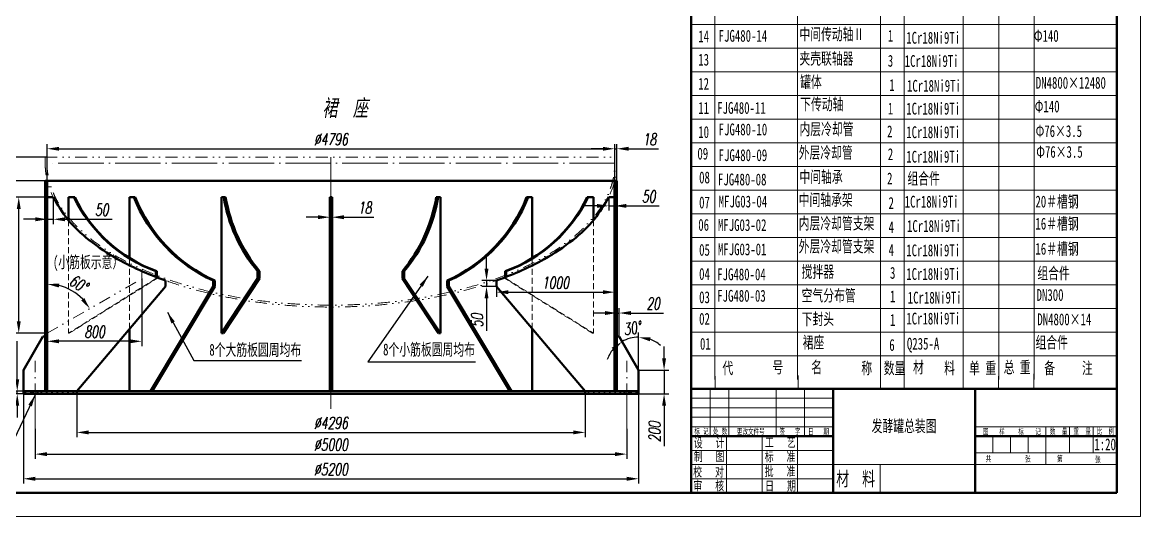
# Model space of a CAD drawing. Header units: millimetres. Extents: x 0 to 16820, y 0 to 23780.
# Drawn here: x 7367 to 16820, y 0 to 4178 of the extents above; entities that cross this region are included whole.
import ezdxf

# ---------------------------------------------------------------- set-up
doc = ezdxf.new("R2010")
doc.units = ezdxf.units.MM
doc.header["$LTSCALE"] = 4
for name, pattern in [('ACAD_ISO04W100', [30, 24, -3, 0, -3]), ('DIVIDE2', [15.875, 6.35, -3.175, 0, -3.175, 0, -3.175]), ('HIDDEN2', [4.7625, 3.175, -1.5875])]:
    doc.linetypes.add(name, pattern=pattern)
for name, color, linetype, lineweight in [('双点划线', 6, 'DIVIDE2', 15), ('尺寸线', 2, 'Continuous', 15), ('点划线', 1, 'ACAD_ISO04W100', 15), ('粗实线', 3, 'Continuous', 50), ('细实线', 5, 'Continuous', 15), ('虚线2', 8, 'HIDDEN2', 20)]:
    doc.layers.add(name, color=color, linetype=linetype, lineweight=lineweight)
doc.styles.add('DIM', font='italic.shx', dxfattribs={"width": 0.67})
doc.styles.add('汉字', font='SIMFANG.TTF', dxfattribs={"width": 0.67, "height": 100})
doc.dimstyles.new('机械', dxfattribs={"dimscale": 20, "dimtxt": 5, "dimasz": 5, "dimexe": 2, "dimexo": 0, "dimgap": 1.5, "dimtad": 1, "dimdec": 1, "dimdsep": 46, "dimtxsty": 'DIM', "dimcen": 2.5, "dimadec": 0, "dimazin": 0, "dimtfac": 1, "dimtdec": 1, "dimtmove": 0, "dimatfit": 3, "dimfxl": 0, "dimarcsym": 0})
pattern_1 = [(135, (1450.775, 4612.598), (-22.45064, -22.45064), [])]
pattern_2 = [(45, (1450.775, 4612.598), (-22.45064, 22.45064), [])]

# ---------------------------------------------------------------- blocks, each defined once
blk = doc.blocks.new('*D74')
at = {"layer": 'Defpoints', "color": 0, "ltscale": 4}
for p in [(9967.1, 2700.2), (9985.1, 2700.2), (9985.1, 2530.7)]:
    blk.add_point(p, dxfattribs=at)
at = {"layer": '尺寸线', "color": 0, "lineweight": -2, "ltscale": 4}
for p, q in [((9967.1, 2700.2), (9967.1, 2490.7)), ((9985.1, 2700.2), (9985.1, 2490.7)), ((9867.1, 2530.7), (9767.1, 2530.7)), ((9967.1, 2530.7), (9985.1, 2530.7)), ((10085.1, 2530.7), (10337.6, 2530.7))]:
    blk.add_line(p, q, dxfattribs=at)
at = {"layer": '尺寸线', "color": 0, "ltscale": 4}
for points in [[(9867.1, 2547.4), (9867.1, 2514.1), (9967.1, 2530.7)], [(10085.1, 2547.4), (10085.1, 2514.1), (9985.1, 2530.7)]]:
    blk.add_solid(points, dxfattribs=at)
at = {"layer": '尺寸线', "color": 0, "ltscale": 4, "insert": (10261.3, 2610.7), "char_height": 100, "attachment_point": 5, "style": 'DIM'}
blk.add_mtext('18', dxfattribs=at)
blk = doc.blocks.new('*D73')
at = {"layer": 'Defpoints', "color": 0, "ltscale": 4}
for p in [(7376.1, 1037.5), (12576.1, 1037.5), (12576.1, 319.9)]:
    blk.add_point(p, dxfattribs=at)
at = {"layer": '尺寸线', "color": 0, "lineweight": -2, "ltscale": 4}
for p, q in [((7376.1, 1037.5), (7376.1, 279.9)), ((12576.1, 1037.5), (12576.1, 279.9)), ((7476.1, 319.9), (12476.1, 319.9))]:
    blk.add_line(p, q, dxfattribs=at)
at = {"layer": '尺寸线', "color": 0, "ltscale": 4}
for points in [[(7476.1, 336.6), (7476.1, 303.2), (7376.1, 319.9)], [(12476.1, 336.6), (12476.1, 303.2), (12576.1, 319.9)]]:
    blk.add_solid(points, dxfattribs=at)
at = {"layer": '尺寸线', "color": 0, "ltscale": 4, "insert": (9976.1, 399.9), "char_height": 100, "attachment_point": 5, "style": 'DIM'}
blk.add_mtext('%%c5200', dxfattribs=at)
blk = doc.blocks.new('*D72')
at = {"layer": 'Defpoints', "color": 0, "ltscale": 4}
for p in [(7476.1, 741.3), (12476.1, 741.3), (12476.1, 528.3)]:
    blk.add_point(p, dxfattribs=at)
at = {"layer": '尺寸线', "color": 0, "lineweight": -2, "ltscale": 4}
for p, q in [((7476.1, 741.3), (7476.1, 488.3)), ((12476.1, 741.3), (12476.1, 488.3)), ((7576.1, 528.3), (12376.1, 528.3))]:
    blk.add_line(p, q, dxfattribs=at)
at = {"layer": '尺寸线', "color": 0, "ltscale": 4}
for points in [[(7576.1, 544.9), (7576.1, 511.6), (7476.1, 528.3)], [(12376.1, 544.9), (12376.1, 511.6), (12476.1, 528.3)]]:
    blk.add_solid(points, dxfattribs=at)
at = {"layer": '尺寸线', "color": 0, "ltscale": 4, "insert": (9976.1, 608.3), "char_height": 100, "attachment_point": 5, "style": 'DIM'}
blk.add_mtext('%%c5000', dxfattribs=at)
blk = doc.blocks.new('*D71')
at = {"layer": 'Defpoints', "color": 0, "ltscale": 4}
for p in [(7828.1, 1037.5), (12124.1, 1037.5), (12124.1, 711.9)]:
    blk.add_point(p, dxfattribs=at)
at = {"layer": '尺寸线', "color": 0, "lineweight": -2, "ltscale": 4}
for p, q in [((7828.1, 1037.5), (7828.1, 671.9)), ((12124.1, 1037.5), (12124.1, 671.9)), ((7928.1, 711.9), (12024.1, 711.9))]:
    blk.add_line(p, q, dxfattribs=at)
at = {"layer": '尺寸线', "color": 0, "ltscale": 4}
for points in [[(7928.1, 728.6), (7928.1, 695.3), (7828.1, 711.9)], [(12024.1, 728.6), (12024.1, 695.3), (12124.1, 711.9)]]:
    blk.add_solid(points, dxfattribs=at)
at = {"layer": '尺寸线', "color": 0, "ltscale": 4, "insert": (9976.1, 791.9), "char_height": 100, "attachment_point": 5, "style": 'DIM'}
blk.add_mtext('%%c4296', dxfattribs=at)
blk = doc.blocks.new('*D70')
at = {"layer": 'Defpoints', "color": 0, "ltscale": 4}
for p in [(7578.1, 2700.2), (7628.1, 2700.2), (7578.1, 2513.2)]:
    blk.add_point(p, dxfattribs=at)
at = {"layer": '尺寸线', "color": 0, "lineweight": -2, "ltscale": 4}
for p, q in [((7578.1, 2700.2), (7578.1, 2473.2)), ((7628.1, 2700.2), (7628.1, 2473.2)), ((7478.1, 2513.2), (7378.1, 2513.2)), ((7578.1, 2513.2), (7628.1, 2513.2)), ((7728.1, 2513.2), (8126.3, 2513.2))]:
    blk.add_line(p, q, dxfattribs=at)
at = {"layer": '尺寸线', "color": 0, "ltscale": 4}
for points in [[(7478.1, 2529.8), (7478.1, 2496.5), (7578.1, 2513.2)], [(7728.1, 2529.8), (7728.1, 2496.5), (7628.1, 2513.2)]]:
    blk.add_solid(points, dxfattribs=at)
at = {"layer": '尺寸线', "color": 0, "ltscale": 4, "insert": (8038.9, 2593.2), "char_height": 100, "attachment_point": 5, "style": 'DIM'}
blk.add_mtext('50', dxfattribs=at)
blk = doc.blocks.new('*D69')
at = {"layer": 'Defpoints', "color": 0, "ltscale": 4}
for p in [(7578.1, 2012.1), (8378.1, 2012.1), (7578.1, 1481.8)]:
    blk.add_point(p, dxfattribs=at)
at = {"layer": '尺寸线', "color": 0, "lineweight": -2, "ltscale": 4}
for p, q in [((7578.1, 2012.1), (7578.1, 1441.8)), ((8378.1, 2012.1), (8378.1, 1441.8)), ((8278.1, 1481.8), (7678.1, 1481.8))]:
    blk.add_line(p, q, dxfattribs=at)
at = {"layer": '尺寸线', "color": 0, "ltscale": 4}
for points in [[(7678.1, 1498.5), (7678.1, 1465.1), (7578.1, 1481.8)], [(8278.1, 1498.5), (8278.1, 1465.1), (8378.1, 1481.8)]]:
    blk.add_solid(points, dxfattribs=at)
at = {"layer": '尺寸线', "color": 0, "ltscale": 4, "insert": (7978.1, 1561.8), "char_height": 100, "attachment_point": 5, "style": 'DIM'}
blk.add_mtext('800', dxfattribs=at)
blk = doc.blocks.new('*D68')
at = {"layer": 'Defpoints', "color": 0, "ltscale": 4}
for p in [(7578.1, 2838.9), (8378.1, 2012.1), (7720.1, 1940.4), (7578.1, 1550.2), (7578.1, 1061.5)]:
    blk.add_point(p, dxfattribs=at)
at = {"layer": '尺寸线', "color": 0, "lineweight": -2, "ltscale": 4}
blk.add_arc((7578.1, 1550.2), 415.2, 43.83294, 76.16711, dxfattribs=at)
at = {"layer": '尺寸线', "color": 0, "ltscale": 4}
for points in [[(7675.3, 1936.9), (7679.4, 1969.9), (7578.1, 1965.4)], [(7890.9, 1847.8), (7864.3, 1827.8), (7937.7, 1757.8)]]:
    blk.add_solid(points, dxfattribs=at)
at = {"layer": '尺寸线', "color": 0, "ltscale": 4, "insert": (7842.7, 1968.8), "char_height": 100, "attachment_point": 5, "rotation": 327.70239, "style": 'DIM'}
blk.add_mtext('60°', dxfattribs=at)
blk = doc.blocks.new('*D67')
at = {"layer": 'Defpoints', "color": 0, "ltscale": 4}
for p in [(11374.1, 1995.1), (11291, 1945.1), (11374.1, 1945.1)]:
    blk.add_point(p, dxfattribs=at)
at = {"layer": '尺寸线', "color": 0, "lineweight": -2, "ltscale": 4}
for p, q in [((11291, 2095.1), (11291, 2195.1)), ((11374.1, 1995.1), (11251, 1995.1)), ((11291, 1995.1), (11291, 1945.1)), ((11374.1, 1945.1), (11251, 1945.1)), ((11291, 1845.1), (11291, 1570.3))]:
    blk.add_line(p, q, dxfattribs=at)
at = {"layer": '尺寸线', "color": 0, "ltscale": 4}
for points in [[(11274.4, 2095.1), (11307.7, 2095.1), (11291, 1995.1)], [(11274.4, 1845.1), (11307.7, 1845.1), (11291, 1945.1)]]:
    blk.add_solid(points, dxfattribs=at)
at = {"layer": '尺寸线', "color": 0, "ltscale": 4, "insert": (11211, 1657.7), "char_height": 100, "attachment_point": 5, "rotation": 90, "style": 'DIM'}
blk.add_mtext('50', dxfattribs=at)
blk = doc.blocks.new('*D66')
at = {"layer": 'Defpoints', "color": 0, "ltscale": 4}
for p in [(11374.1, 1945.1), (12374.1, 1950.2), (12374.1, 1897)]:
    blk.add_point(p, dxfattribs=at)
at = {"layer": '尺寸线', "color": 0, "lineweight": -2, "ltscale": 4}
for p, q in [((11374.1, 1945.1), (11374.1, 1857)), ((11474.1, 1897), (12274.1, 1897)), ((12374.1, 1950.2), (12374.1, 1857))]:
    blk.add_line(p, q, dxfattribs=at)
at = {"layer": '尺寸线', "color": 0, "ltscale": 4}
for points in [[(11474.1, 1913.6), (11474.1, 1880.3), (11374.1, 1897)], [(12274.1, 1913.6), (12274.1, 1880.3), (12374.1, 1897)]]:
    blk.add_solid(points, dxfattribs=at)
at = {"layer": '尺寸线', "color": 0, "ltscale": 4, "insert": (11874.1, 1977), "char_height": 100, "attachment_point": 5, "style": 'DIM'}
blk.add_mtext('1000', dxfattribs=at)
blk = doc.blocks.new('*D65')
at = {"layer": 'Defpoints', "color": 0, "ltscale": 4}
for p in [(12324.1, 2700.2), (12374.1, 2700.2), (12374.1, 2626.4)]:
    blk.add_point(p, dxfattribs=at)
at = {"layer": '尺寸线', "color": 0, "lineweight": -2, "ltscale": 4}
for p, q in [((12324.1, 2700.2), (12324.1, 2586.4)), ((12374.1, 2700.2), (12374.1, 2586.4)), ((12224.1, 2626.4), (12124.1, 2626.4)), ((12324.1, 2626.4), (12374.1, 2626.4)), ((12474.1, 2626.4), (12748.9, 2626.4))]:
    blk.add_line(p, q, dxfattribs=at)
at = {"layer": '尺寸线', "color": 0, "ltscale": 4}
for points in [[(12224.1, 2643.1), (12224.1, 2609.8), (12324.1, 2626.4)], [(12474.1, 2643.1), (12474.1, 2609.8), (12374.1, 2626.4)]]:
    blk.add_solid(points, dxfattribs=at)
at = {"layer": '尺寸线', "color": 0, "ltscale": 4, "insert": (12661.5, 2706.4), "char_height": 100, "attachment_point": 5, "style": 'DIM'}
blk.add_mtext('50', dxfattribs=at)
blk = doc.blocks.new('*D64')
at = {"layer": 'Defpoints', "color": 0, "ltscale": 4}
for p in [(12412.1, 1521.6), (12480.6, 1500), (12576.1, 1237.5), (12576.1, 1237.5), (12576.1, 1037.5)]:
    blk.add_point(p, dxfattribs=at)
at = {"layer": '尺寸线', "color": 0, "lineweight": -2, "ltscale": 4}
blk.add_line((12576.1, 1237.5), (12576.1, 1556.8), dxfattribs=at)
for start, end in [(90, 120), (48.74462, 69.37231), (140.62769, 161.25538)]:
    blk.add_arc((12576.1, 1237.5), 279.3, start, end, dxfattribs=at)
at = {"layer": '尺寸线', "color": 0, "ltscale": 4}
for points in [[(12671.5, 1482.5), (12677.5, 1515.3), (12576.1, 1516.8)], [(12349.4, 1427.4), (12371, 1402), (12436.4, 1479.4)]]:
    blk.add_solid(points, dxfattribs=at)
at = {"layer": '尺寸线', "color": 0, "ltscale": 4, "insert": (12521.9, 1592.7), "char_height": 100, "attachment_point": 5, "rotation": 8.67734, "style": 'DIM'}
blk.add_mtext('30°', dxfattribs=at)
blk = doc.blocks.new('*D63')
at = {"layer": 'Defpoints', "color": 0, "ltscale": 4}
for p in [(12392.1, 3109.3), (12374.1, 2838.9), (12392.1, 2838.9)]:
    blk.add_point(p, dxfattribs=at)
at = {"layer": '尺寸线', "color": 0, "lineweight": -2, "ltscale": 4}
for p, q in [((12374.1, 2838.9), (12374.1, 3149.3)), ((12392.1, 2838.9), (12392.1, 3149.3)), ((12274.1, 3109.3), (12174.1, 3109.3)), ((12374.1, 3109.3), (12392.1, 3109.3)), ((12492.1, 3109.3), (12744.6, 3109.3))]:
    blk.add_line(p, q, dxfattribs=at)
at = {"layer": '尺寸线', "color": 0, "ltscale": 4}
for points in [[(12274.1, 3125.9), (12274.1, 3092.6), (12374.1, 3109.3)], [(12492.1, 3125.9), (12492.1, 3092.6), (12392.1, 3109.3)]]:
    blk.add_solid(points, dxfattribs=at)
at = {"layer": '尺寸线', "color": 0, "ltscale": 4, "insert": (12668.3, 3189.3), "char_height": 100, "attachment_point": 5, "style": 'DIM'}
blk.add_mtext('18', dxfattribs=at)
blk = doc.blocks.new('*D62')
at = {"layer": 'Defpoints', "color": 0, "ltscale": 4}
for p in [(12374.1, 3109.3), (7578.1, 2838.9), (12374.1, 2838.9)]:
    blk.add_point(p, dxfattribs=at)
at = {"layer": '尺寸线', "color": 0, "lineweight": -2, "ltscale": 4}
for p, q in [((7578.1, 2838.9), (7578.1, 3149.3)), ((12374.1, 2838.9), (12374.1, 3149.3)), ((7678.1, 3109.3), (12274.1, 3109.3))]:
    blk.add_line(p, q, dxfattribs=at)
at = {"layer": '尺寸线', "color": 0, "ltscale": 4}
for points in [[(7678.1, 3125.9), (7678.1, 3092.6), (7578.1, 3109.3)], [(12274.1, 3125.9), (12274.1, 3092.6), (12374.1, 3109.3)]]:
    blk.add_solid(points, dxfattribs=at)
at = {"layer": '尺寸线', "color": 0, "ltscale": 4, "insert": (9976.1, 3189.3), "char_height": 100, "attachment_point": 5, "style": 'DIM'}
blk.add_mtext('%%c4796', dxfattribs=at)
blk = doc.blocks.new('*D61')
at = {"layer": 'Defpoints', "color": 0, "ltscale": 4}
for p in [(7737.3, 2838.9), (7044.6, 1037.5), (7737.3, 1037.5)]:
    blk.add_point(p, dxfattribs=at)
at = {"layer": '尺寸线', "color": 0, "lineweight": -2, "ltscale": 4}
for p, q in [((7737.3, 2838.9), (7004.6, 2838.9)), ((7044.6, 2738.9), (7044.6, 1137.5)), ((7737.3, 1037.5), (7004.6, 1037.5))]:
    blk.add_line(p, q, dxfattribs=at)
at = {"layer": '尺寸线', "color": 0, "ltscale": 4}
for points in [[(7027.9, 2738.9), (7061.2, 2738.9), (7044.6, 2838.9)], [(7027.9, 1137.5), (7061.2, 1137.5), (7044.6, 1037.5)]]:
    blk.add_solid(points, dxfattribs=at)
at = {"layer": '尺寸线', "color": 0, "ltscale": 4, "insert": (6938.4, 1940.7), "char_height": 100, "attachment_point": 5, "rotation": 90, "style": 'DIM'}
blk.add_mtext('(2301)', dxfattribs=at)
blk = doc.blocks.new('*D60')
at = {"layer": 'Defpoints', "color": 0, "ltscale": 4}
for p in [(7576.1, 3037.5), (6807.4, 1037.5), (7576.1, 1037.5)]:
    blk.add_point(p, dxfattribs=at)
at = {"layer": '尺寸线', "color": 0, "lineweight": -2, "ltscale": 4}
for p, q in [((7576.1, 3037.5), (6767.4, 3037.5)), ((6807.4, 2937.5), (6807.4, 1137.5)), ((7576.1, 1037.5), (6767.4, 1037.5))]:
    blk.add_line(p, q, dxfattribs=at)
at = {"layer": '尺寸线', "color": 0, "ltscale": 4}
for points in [[(6790.8, 2937.5), (6824.1, 2937.5), (6807.4, 3037.5)], [(6790.8, 1137.5), (6824.1, 1137.5), (6807.4, 1037.5)]]:
    blk.add_solid(points, dxfattribs=at)
at = {"layer": '尺寸线', "color": 0, "ltscale": 4, "insert": (6727.4, 2030.2), "char_height": 100, "attachment_point": 5, "rotation": 90, "style": 'DIM'}
blk.add_mtext('2500', dxfattribs=at)
blk = doc.blocks.new('*D59')
at = {"layer": 'Defpoints', "color": 0, "ltscale": 4}
for p in [(7376.1, 1061.5), (7324.3, 1037.5), (7376.1, 1037.5)]:
    blk.add_point(p, dxfattribs=at)
at = {"layer": '尺寸线', "color": 0, "lineweight": -2, "ltscale": 4}
for p, q in [((7324.3, 1161.5), (7324.3, 1484.2)), ((7376.1, 1061.5), (7284.3, 1061.5)), ((7324.3, 1037.5), (7324.3, 1061.5)), ((7376.1, 1037.5), (7284.3, 1037.5)), ((7324.3, 937.5), (7324.3, 837.5))]:
    blk.add_line(p, q, dxfattribs=at)
at = {"layer": '尺寸线', "color": 0, "ltscale": 4}
for points in [[(7307.6, 1161.5), (7341, 1161.5), (7324.3, 1061.5)], [(7307.6, 937.5), (7341, 937.5), (7324.3, 1037.5)]]:
    blk.add_solid(points, dxfattribs=at)
at = {"layer": '尺寸线', "color": 0, "ltscale": 4, "insert": (7244.3, 1396.7), "char_height": 100, "attachment_point": 5, "rotation": 90, "style": 'DIM'}
blk.add_mtext('24', dxfattribs=at)
blk = doc.blocks.new('*D58')
at = {"layer": 'Defpoints', "color": 0, "ltscale": 4}
for p in [(12576.1, 1237.5), (12576.1, 1037.5), (12791.7, 1037.5)]:
    blk.add_point(p, dxfattribs=at)
at = {"layer": '尺寸线', "color": 0, "lineweight": -2, "ltscale": 4}
for p, q in [((12791.7, 1337.5), (12791.7, 1437.5)), ((12576.1, 1237.5), (12831.7, 1237.5)), ((12791.7, 1237.5), (12791.7, 1037.5)), ((12576.1, 1037.5), (12831.7, 1037.5)), ((12791.7, 937.5), (12791.7, 595.7))]:
    blk.add_line(p, q, dxfattribs=at)
at = {"layer": '尺寸线', "color": 0, "ltscale": 4}
for points in [[(12775, 1337.5), (12808.3, 1337.5), (12791.7, 1237.5)], [(12775, 937.5), (12808.3, 937.5), (12791.7, 1037.5)]]:
    blk.add_solid(points, dxfattribs=at)
at = {"layer": '尺寸线', "color": 0, "ltscale": 4, "insert": (12711.7, 716.6), "char_height": 100, "attachment_point": 5, "rotation": 90, "style": 'DIM'}
blk.add_mtext('200', dxfattribs=at)
blk = doc.blocks.new('*D57')
at = {"layer": 'Defpoints', "color": 0, "ltscale": 4}
for p in [(12412.1, 1720.8), (12392.1, 1521.6), (12412.1, 1521.6)]:
    blk.add_point(p, dxfattribs=at)
at = {"layer": '尺寸线', "color": 0, "lineweight": -2, "ltscale": 4}
for p, q in [((12292.1, 1720.8), (12192.1, 1720.8)), ((12392.1, 1521.6), (12392.1, 1760.8)), ((12392.1, 1720.8), (12412.1, 1720.8)), ((12412.1, 1521.6), (12412.1, 1760.8)), ((12512.1, 1720.8), (12786.9, 1720.8))]:
    blk.add_line(p, q, dxfattribs=at)
at = {"layer": '尺寸线', "color": 0, "ltscale": 4}
for points in [[(12292.1, 1737.4), (12292.1, 1704.1), (12392.1, 1720.8)], [(12512.1, 1737.4), (12512.1, 1704.1), (12412.1, 1720.8)]]:
    blk.add_solid(points, dxfattribs=at)
at = {"layer": '尺寸线', "color": 0, "ltscale": 4, "insert": (12699.5, 1800.8), "char_height": 100, "attachment_point": 5, "style": 'DIM'}
blk.add_mtext('20', dxfattribs=at)
blk = doc.blocks.new('*D103')
at = {"layer": 'Defpoints', "color": 0, "ltscale": 4}
for p in [(7336.9, 2700.2), (7578.1, 2700.2), (7578.1, 1550.2)]:
    blk.add_point(p, dxfattribs=at)
at = {"layer": '尺寸线', "color": 0, "lineweight": -2, "ltscale": 4}
for p, q in [((7578.1, 2700.2), (7296.9, 2700.2)), ((7336.9, 1650.2), (7336.9, 2600.2)), ((7578.1, 1550.2), (7296.9, 1550.2))]:
    blk.add_line(p, q, dxfattribs=at)
at = {"layer": '尺寸线', "color": 0, "ltscale": 4}
for points in [[(7320.2, 2600.2), (7353.5, 2600.2), (7336.9, 2700.2)], [(7320.2, 1650.2), (7353.5, 1650.2), (7336.9, 1550.2)]]:
    blk.add_solid(points, dxfattribs=at)
at = {"layer": '尺寸线', "color": 0, "ltscale": 4, "insert": (7256.9, 2125.2), "char_height": 100, "attachment_point": 5, "rotation": 90, "style": 'DIM'}
blk.add_mtext('1150', dxfattribs=at)

msp = doc.modelspace()

# ---------------------------------------------------------------- hatches: boundary and pattern name
at = {"layer": '细实线', "ltscale": 4}
h = msp.add_hatch(dxfattribs=at)
h.set_pattern_fill('ANSI31', color=256, scale=10, style=0)
h.set_pattern_definition(pattern_2)
h.paths.add_polyline_path([(7560.08, 1061.53), (7578.08, 1061.53), (7578.08, 2838.91), (7560.08, 2838.91)])
h = msp.add_hatch(dxfattribs=at)
h.set_pattern_fill('ANSI31', color=256, scale=10, style=0)
h.set_pattern_definition(pattern_2)
h.paths.add_polyline_path([(12374.08, 1061.53), (12392.08, 1061.53), (12392.08, 2838.91), (12374.08, 2838.91)])
h = msp.add_hatch(dxfattribs=at)
h.set_pattern_fill('ANSI31', color=256, scale=10, angle=90, style=0)
h.set_pattern_definition(pattern_1)
h.paths.add_polyline_path([(7376.08, 1037.53), (7456.08, 1037.53), (7456.08, 1061.53), (7376.08, 1061.53)])
h.paths.add_polyline_path([(7496.08, 1037.53), (7828.08, 1037.53), (7828.08, 1061.53), (7496.08, 1061.53)])
h = msp.add_hatch(dxfattribs=at)
h.set_pattern_fill('ANSI31', color=256, scale=10, angle=90, style=0)
h.set_pattern_definition(pattern_1)
h.paths.add_polyline_path([(12124.08, 1037.53), (12456.08, 1037.53), (12456.08, 1061.53), (12124.08, 1061.53)])
h.paths.add_polyline_path([(12496.08, 1037.53), (12576.08, 1037.53), (12576.08, 1061.53), (12496.08, 1061.53)])

# ---------------------------------------------------------------- linework, layer by layer
at = {"layer": '双点划线', "ltscale": 4}
for p, q in [((7560.08, 2987.53), (7560.08, 3037.53)), ((7560.08, 3037.53), (12392.08, 3037.53)), ((7576.08, 2987.53), (7576.08, 3037.53)), ((12376.08, 3037.53), (12376.08, 2987.53)), ((12392.08, 3037.53), (12392.08, 2987.53)), ((7578.08, 1550.24), (8378.08, 2012.12)), ((8378.08, 2012.12), (8378.08, 2074.63))]:
    msp.add_line(p, q, dxfattribs=at)
msp.add_ellipse((9976.08, 2987.53), major_axis=(2400, 0), ratio=0.5, start_param=3.1415927, end_param=6.2831853, dxfattribs=at)
msp.add_open_spline([(7560.08, 2987.53), (7560.08, 2961.63), (7561.72, 2935.72), (7568.25, 2884.04), (7573.14, 2858.26), (7588.83, 2796.41), (7601.23, 2760.45), (7632.31, 2689.35), (7650.99, 2654.2), (7694.45, 2584.99), (7719.22, 2550.92), (7774.64, 2484.13), (7805.28, 2451.4), (7872.17, 2387.51), (7908.42, 2356.34), (7986.22, 2295.81), (8027.79, 2266.45), (8115.89, 2209.72), (8162.44, 2182.35), (8260.15, 2129.84), (8311.32, 2104.68), (8417.87, 2056.76), (8473.25, 2034), (8587.81, 1991.05), (8646.98, 1970.85), (8768.65, 1933.18), (8831.14, 1915.71), (8958.96, 1883.61), (9024.29, 1868.99), (9157.27, 1842.71), (9224.92, 1831.05), (9362.01, 1810.79), (9431.44, 1802.19), (9571.57, 1788.1), (9642.25, 1782.62), (9784.31, 1774.82), (9855.68, 1772.51), (9998.56, 1771.05), (10070.06, 1771.92), (10212.63, 1776.82), (10283.7, 1780.86), (10424.85, 1792.08), (10494.92, 1799.27), (10633.53, 1816.72), (10702.07, 1826.99), (10837.06, 1850.55), (10903.51, 1863.83), (11033.81, 1893.29), (11097.66, 1909.48), (11222.26, 1944.64), (11283.01, 1963.61), (11400.93, 2004.19), (11458.1, 2025.8), (11568.42, 2071.49), (11621.56, 2095.57), (11723.41, 2146.04), (11772.11, 2172.41), (11864.7, 2227.27), (11908.58, 2255.75), (11991.18, 2314.6), (12029.89, 2344.96), (12101.84, 2407.38), (12135.08, 2439.42), (12195.8, 2504.94), (12223.28, 2538.43), (12272.26, 2606.6), (12293.75, 2641.29), (12330.53, 2711.59), (12345.82, 2747.22), (12370.03, 2819.11), (12378.95, 2855.37), (12389.6, 2923.63), (12392.08, 2955.58), (12392.08, 2987.53)], degree=3, knots=[3.1415927, 3.1415927, 3.1415927, 3.1415927, 3.2046711, 3.2046711, 3.2677496, 3.2677496, 3.3567687, 3.3567687, 3.4457878, 3.4457878, 3.5348069, 3.5348069, 3.6238259, 3.6238259, 3.712845, 3.712845, 3.8018641, 3.8018641, 3.8908832, 3.8908832, 3.9799023, 3.9799023, 4.0689214, 4.0689214, 4.1579404, 4.1579404, 4.2469595, 4.2469595, 4.3359786, 4.3359786, 4.4249977, 4.4249977, 4.5140168, 4.5140168, 4.6030359, 4.6030359, 4.692055, 4.692055, 4.781074, 4.781074, 4.8700931, 4.8700931, 4.9591122, 4.9591122, 5.0481313, 5.0481313, 5.1371504, 5.1371504, 5.2261695, 5.2261695, 5.3151885, 5.3151885, 5.4042076, 5.4042076, 5.4932267, 5.4932267, 5.5822458, 5.5822458, 5.6712649, 5.6712649, 5.760284, 5.760284, 5.8493031, 5.8493031, 5.9383221, 5.9383221, 6.0273412, 6.0273412, 6.1163603, 6.1163603, 6.2053794, 6.2053794, 6.2831853, 6.2831853, 6.2831853, 6.2831853], dxfattribs=at)
at = {"layer": '点划线', "ltscale": 4}
for p, q in [((9976.08, 3037.53), (9976.08, 910.35)), ((12376.08, 2987.53), (7576.08, 2987.53)), ((7476.08, 741.27), (7476.08, 1317.24)), ((12476.08, 741.27), (12476.08, 1317.24))]:
    msp.add_line(p, q, dxfattribs=at)
at = {"layer": '粗实线'}
for p, q in [((16620, 200), (16620, 23580)), ((16620, 200), (16620, 23580)), ((13020, 1160), (13020, 1080)), ((13020, 1160), (13020, 1080)), ((13020, 1080), (16620, 1080)), ((13020, 1080), (13020, 200)), ((13020, 1080), (16620, 1080)), ((13020, 1080), (13020, 200)), ((14220, 200), (14220, 1080)), ((14220, 200), (14220, 1080)), ((15420, 200), (15420, 1080)), ((15420, 200), (15420, 1080)), ((16620, 200), (16620, 1080)), ((16620, 200), (16620, 1080)), ((13020, 680), (14220, 680)), ((13020, 680), (14220, 680)), ((15420, 680), (16620, 680)), ((15420, 680), (16620, 680)), ((500, 200), (16620, 200)), ((500, 200), (16620, 200)), ((13020, 200), (16620, 200)), ((13020, 200), (16620, 200))]:
    msp.add_line(p, q, dxfattribs=at)
at = {"layer": '粗实线', "ltscale": 4}
for p, q in [((13020, 1160), (13020, 6960)), ((13020, 1160), (13020, 6760)), ((7578.08, 2838.91), (7560.08, 2838.91)), ((7560.08, 1061.53), (7560.08, 2838.91)), ((12374.08, 2838.91), (7578.08, 2838.91)), ((7578.08, 1061.53), (7578.08, 2838.91)), ((12374.08, 2838.91), (12392.08, 2838.91)), ((12374.08, 1061.53), (12374.08, 2838.91)), ((12392.08, 1061.53), (12392.08, 2838.91)), ((7628.08, 2700.24), (7578.08, 2700.24)), ((7757.19, 2700.24), (7810.27, 2700.24)), ((7757.19, 2504.93), (7757.19, 2700.24)), ((8274.09, 2700.24), (8322.17, 2700.24)), ((8274.09, 2185.32), (8274.09, 2700.24)), ((9050.1, 2700.24), (9085.86, 2700.24)), ((9050.1, 1550.24), (9050.1, 2700.24)), ((9967.08, 1061.53), (9967.08, 2700.24)), ((9985.08, 2700.24), (9967.08, 2700.24)), ((9985.08, 1061.53), (9985.08, 2700.24)), ((10902.07, 2700.24), (10866.3, 2700.24)), ((10902.07, 1550.24), (10902.07, 2700.24)), ((11678.08, 2700.24), (11629.99, 2700.24)), ((11678.08, 2185.32), (11678.08, 2700.24)), ((12194.98, 2700.24), (12141.89, 2700.24)), ((12194.98, 2504.93), (12194.98, 2700.24)), ((12324.08, 2700.24), (12374.08, 2700.24)), ((8496.28, 2074.63), (8496.28, 2026.33)), ((8503.17, 2074.63), (8496.28, 2074.63)), ((8503.17, 2074.63), (8503.17, 2023.67)), ((8578.08, 1945.14), (8578.08, 1995.14)), ((8981.18, 1945.14), (8981.18, 1995.14)), ((8981.18, 1995.14), (8993.91, 1995.14)), ((8993.91, 1995.14), (8993.91, 1945.14)), ((9050.1, 1550.24), (9356.24, 2012.12)), ((9372.87, 2012.12), (9066.73, 1550.24)), ((9356.24, 2012.12), (9356.24, 2074.63)), ((9372.87, 2074.63), (9356.24, 2074.63)), ((9372.87, 2012.12), (9356.24, 2012.12)), ((9372.87, 2074.63), (9372.87, 2012.12)), ((9985.08, 1995.14), (9967.08, 1995.14)), ((10579.3, 2074.63), (10579.3, 2012.12)), ((10579.3, 2074.63), (10595.93, 2074.63)), ((10579.3, 2012.12), (10885.44, 1550.24)), ((10579.3, 2012.12), (10595.93, 2012.12)), ((10595.93, 2012.12), (10595.93, 2074.63)), ((10902.07, 1550.24), (10595.93, 2012.12)), ((10970.98, 1995.14), (10958.25, 1995.14)), ((10958.25, 1995.14), (10958.25, 1945.14)), ((10970.98, 1945.14), (10970.98, 1995.14)), ((11374.08, 1945.14), (11374.08, 1995.14)), ((11449, 2074.63), (11455.89, 2074.63)), ((11449, 2074.63), (11449, 2023.67)), ((11455.89, 2074.63), (11455.89, 2026.33)), ((8578.08, 1945.14), (7828.08, 1061.53)), ((8981.18, 1945.14), (8450.87, 1061.53)), ((8463.59, 1061.53), (8993.91, 1945.14)), ((8993.91, 1945.14), (8981.18, 1945.14)), ((9985.08, 1945.14), (9967.08, 1945.14)), ((11488.57, 1061.53), (10958.25, 1945.14)), ((10958.25, 1945.14), (10970.98, 1945.14)), ((10970.98, 1945.14), (11501.3, 1061.53)), ((11374.08, 1945.14), (12124.08, 1061.53)), ((7540.08, 1521.59), (7376.08, 1237.53)), ((7540.08, 1521.59), (7560.08, 1521.59)), ((8274.09, 1061.53), (8274.09, 1586.99)), ((9066.73, 1550.24), (9050.1, 1550.24)), ((10885.44, 1550.24), (10902.07, 1550.24)), ((11678.08, 1061.53), (11678.08, 1586.99)), ((12412.08, 1521.59), (12392.08, 1521.59)), ((12412.08, 1521.59), (12576.08, 1237.53)), ((7376.08, 1037.53), (7376.08, 1237.53)), ((12576.08, 1037.53), (12576.08, 1237.53)), ((7376.08, 1061.53), (7376.08, 1037.53)), ((12576.08, 1061.53), (7376.08, 1061.53)), ((7456.08, 1037.53), (7456.08, 1061.53)), ((7496.08, 1037.53), (7496.08, 1061.53)), ((7828.08, 1037.53), (7828.08, 1061.53)), ((7828.08, 1037.53), (7828.08, 1061.53)), ((12124.08, 1037.53), (12124.08, 1061.53)), ((12456.08, 1037.53), (12456.08, 1061.53)), ((12496.08, 1037.53), (12496.08, 1061.53)), ((12576.08, 1061.53), (12576.08, 1037.53)), ((12576.08, 1037.53), (12576.08, 1061.53)), ((7376.08, 1037.53), (12576.08, 1037.53))]:
    msp.add_line(p, q, dxfattribs=at)
for centre, radius, start, end in [((8916.32, 3236.36), 1235.33, 205.721199, 250.121959), ((8923.2, 3236.36), 1235.33, 205.721199, 250.121959), ((9511.39, 3172.8), 1291.51, 201.462918, 245.761529), ((9524.12, 3172.8), 1291.51, 201.462918, 245.761529), ((10360.79, 2914.13), 1309.15, 189.403116, 219.88505), ((10377.42, 2914.13), 1309.15, 189.403116, 219.88505), ((9574.74, 2914.13), 1309.15, 320.115007, 350.596941), ((9591.37, 2914.13), 1309.15, 320.115007, 350.596941), ((10428.04, 3172.8), 1291.51, 294.238528, 338.537139), ((10440.77, 3172.8), 1291.51, 294.238528, 338.537139), ((11028.96, 3236.36), 1235.33, 289.878098, 334.278858), ((11035.85, 3236.36), 1235.33, 289.878098, 334.278858)]:
    msp.add_arc(centre, radius, start, end, dxfattribs=at)
for points in [[(7628.08, 2700.24), (7749.58, 2514.35), (7932.61, 2337.66), (8172.6, 2177.39), (8388.16, 2070.26), (8578.08, 1995.14)], [(12324.08, 2700.24), (12202.59, 2514.35), (12019.56, 2337.67), (11779.57, 2177.4), (11564.01, 2070.26), (11374.08, 1995.14)]]:
    msp.add_spline(points, degree=3, dxfattribs=at)
at = {"layer": '细实线'}
for p, q in [((16820, 0), (16820, 23780)), ((16820, 0), (16820, 23780)), ((13020, 4160), (16620, 4160)), ((13020, 4160), (16620, 4160)), ((13020, 3960), (16620, 3960)), ((13020, 3960), (16620, 3960)), ((13020, 3760), (16620, 3760)), ((13020, 3760), (16620, 3760)), ((13020, 3560), (16620, 3560)), ((13020, 3560), (16620, 3560)), ((13020, 3360), (16620, 3360)), ((13020, 3360), (16620, 3360)), ((13020, 3160), (16620, 3160)), ((13020, 3160), (16620, 3160)), ((13020, 2960), (16620, 2960)), ((13020, 2960), (16620, 2960)), ((13020, 2760), (16620, 2760)), ((13020, 2760), (16620, 2760)), ((13020, 2360), (16620, 2360)), ((13020, 2360), (16620, 2360)), ((13020, 2160), (16620, 2160)), ((13020, 2160), (16620, 2160)), ((13020, 1960), (16620, 1960)), ((13020, 1960), (16620, 1960)), ((13020, 1760), (16620, 1760)), ((13020, 1760), (16620, 1760)), ((13020, 1560), (16620, 1560)), ((13020, 1560), (16620, 1560)), ((13020, 1360), (16620, 1360)), ((13020, 1360), (16620, 1360)), ((13223.49, 1186.33), (13223.49, 1076.03)), ((13223.49, 1186.33), (13223.49, 1076.03)), ((13924.87, 1192.82), (13924.87, 1076.03)), ((13924.87, 1192.82), (13924.87, 1076.03)), ((14619.76, 1179.84), (14619.76, 1076.03)), ((14619.76, 1179.84), (14619.76, 1076.03)), ((14821.08, 1173.35), (14821.08, 1076.03)), ((14821.08, 1173.35), (14821.08, 1076.03)), ((15321.14, 1186.33), (15321.14, 1076.03)), ((15321.14, 1186.33), (15321.14, 1076.03)), ((15619.88, 1186.33), (15619.88, 1076.03)), ((15619.88, 1186.33), (15619.88, 1076.03)), ((15918.61, 1205.79), (15918.61, 1076.03)), ((15918.61, 1205.79), (15918.61, 1076.03)), ((13180, 680), (13180, 1080)), ((13180, 680), (13180, 1080)), ((13340, 680), (13340, 1080)), ((13340, 680), (13340, 1080)), ((13740, 680), (13740, 1080)), ((13740, 680), (13740, 1080)), ((13980, 680), (13980, 1080)), ((13980, 680), (13980, 1080)), ((13020, 1000), (14220, 1000)), ((13020, 1000), (14220, 1000)), ((13020, 920), (14220, 920)), ((13020, 920), (14220, 920)), ((13020, 840), (14220, 840)), ((13020, 840), (14220, 840)), ((13020, 760), (14220, 760)), ((13020, 760), (14220, 760)), ((15420, 760), (16620, 760)), ((15420, 760), (16620, 760)), ((16020, 440), (16020, 760)), ((16020, 440), (16020, 760)), ((16220, 540), (16220, 760)), ((16220, 540), (16220, 760)), ((16420, 540), (16420, 760)), ((16420, 540), (16420, 760)), ((13320, 200), (13320, 680)), ((13320, 200), (13320, 680)), ((13620, 200), (13620, 680)), ((13620, 200), (13620, 680)), ((13920, 200), (13920, 680)), ((13920, 200), (13920, 680)), ((15570, 540), (15570, 680)), ((15570, 540), (15570, 680)), ((15720, 540), (15720, 680)), ((15720, 540), (15720, 680)), ((15870, 540), (15870, 680)), ((15870, 540), (15870, 680)), ((13020, 560), (14220, 560)), ((13020, 560), (14220, 560)), ((15420, 540), (16620, 540)), ((15420, 540), (16620, 540)), ((14220, 440), (13020, 440)), ((14220, 440), (13020, 440)), ((14220, 440), (16620, 440)), ((14220, 440), (16620, 440)), ((14618.82, 200), (14618.82, 440)), ((14618.82, 200), (14618.82, 440)), ((13020, 320), (14220, 320)), ((13020, 320), (14220, 320)), ((0, 0), (16820, 0)), ((0, 0), (16820, 0))]:
    msp.add_line(p, q, dxfattribs=at)
at = {"layer": '细实线', "ltscale": 4}
for p, q in [((13220, 1160), (13220, 6760)), ((13220, 1160), (13220, 6760)), ((13920, 6760), (13920, 1160)), ((13920, 6760), (13920, 1160)), ((14620, 6760), (14620, 1160)), ((14620, 6760), (14620, 1160)), ((14820, 6760), (14820, 1160)), ((14820, 6760), (14820, 1160)), ((15320, 6760), (15320, 1160)), ((15320, 6760), (15320, 1160)), ((15620, 6760), (15620, 1160)), ((15620, 6760), (15620, 1160)), ((15920, 6760), (15920, 1160)), ((15920, 6760), (15920, 1160)), ((13020, 2560), (16620, 2560)), ((13020, 2560), (16620, 2560))]:
    msp.add_line(p, q, dxfattribs=at)
at = {"layer": '虚线2', "ltscale": 4}
for p, q in [((7757.19, 2505.34), (7757.19, 1550.24)), ((12194.98, 2505.35), (12194.98, 1550.24)), ((8274.09, 1586.99), (8274.09, 2185.32)), ((11678.08, 1586.99), (11678.08, 2185.32)), ((8496.28, 2012.12), (7757.19, 1550.24)), ((7764.08, 1550.24), (8503.17, 2012.12)), ((8496.28, 2026.33), (8496.28, 2012.12)), ((8503.17, 2012.12), (8496.28, 2012.12)), ((8503.17, 2023.67), (8503.17, 2012.12)), ((11449, 2023.67), (11449, 2012.12)), ((12188.09, 1550.24), (11449, 2012.12)), ((11449, 2012.12), (11455.89, 2012.12)), ((11455.89, 2026.33), (11455.89, 2012.12)), ((11455.89, 2012.12), (12194.98, 1550.24)), ((7757.19, 1550.24), (7764.08, 1550.24)), ((12194.98, 1550.24), (12188.09, 1550.24))]:
    msp.add_line(p, q, dxfattribs=at)

# ---------------------------------------------------------------- texts
at = {"ltscale": 4, "style": '汉字', "width": 0.67}
for s, p in [('14', (13080.69, 4008.86)), ('14', (13080.69, 4008.86)), ('1', (14682.83, 4014.34)), ('1', (14682.83, 4014.34)), ('13', (13080.69, 3812.19)), ('13', (13080.69, 3812.19)), ('3', (14682.83, 3802.95)), ('3', (14682.83, 3802.95)), ('12', (13080.69, 3608.24)), ('12', (13080.69, 3608.24)), ('1', (14695.28, 3597.78)), ('1', (14695.28, 3597.78)), ('11', (13080.69, 3404.29)), ('11', (13080.69, 3404.29)), ('1', (14682.83, 3398.82)), ('1', (14682.83, 3398.82)), ('10', (13080.69, 3200.35)), ('10', (13080.69, 3200.35)), ('2', (14676.6, 3206.09)), ('09', (13073.39, 3018.25)), ('09', (13073.39, 3018.25)), ('2', (14682.83, 3013.35)), ('08', (13087.98, 2816.7)), ('08', (13087.98, 2816.7)), ('2', (14676.6, 2808.18)), ('2', (14676.6, 2808.18)), ('07', (13087.98, 2605.46)), ('07', (13087.98, 2605.46)), ('2', (14689.05, 2601.16)), ('2', (14689.05, 2601.16)), ('06', (13080.69, 2416.08)), ('06', (13080.69, 2416.08)), ('4', (14689.05, 2395.99)), ('05', (13087.98, 2204.85)), ('05', (13087.98, 2204.85)), ('4', (14689.05, 2203.25)), ('04', (13087.98, 2000.9)), ('04', (13087.98, 2000.9)), ('3', (14701.5, 2010.51)), ('3', (14701.5, 2010.51)), ('03', (13087.98, 1804.23)), ('03', (13087.98, 1804.23)), ('1', (14701.5, 1811.56)), ('1', (14701.5, 1811.56)), ('02', (13087.98, 1622.14)), ('02', (13087.98, 1622.14)), ('1', (14701.5, 1612.6)), ('1', (14701.5, 1612.6)), ('01', (13095.27, 1410.9)), ('01', (13095.27, 1410.9)), ('6', (14695.28, 1401.21)), ('6', (14695.28, 1401.21)), ('名', (14036.01, 1212.77)), ('名', (14036.01, 1212.77)), ('材', (14896.53, 1212.77)), ('材', (14896.53, 1212.77)), ('总 重', (15662.24, 1212.77)), ('总 重', (15662.24, 1212.77)), ('代', (13284.88, 1205.49)), ('代', (13284.88, 1205.49)), ('号', (13707.84, 1212.77)), ('号', (13707.84, 1212.77)), ('称', (14458.98, 1205.49)), ('称', (14458.98, 1205.49)), ('数量', (14648.58, 1205.49)), ('数量', (14648.58, 1205.49)), ('料', (15159.06, 1205.49)), ('料', (15159.06, 1205.49)), ('单 重', (15370.54, 1205.49)), ('单 重', (15370.54, 1205.49)), ('备     注', (16004.99, 1205.49)), ('备     注', (16004.99, 1205.49))]:
    msp.add_text(s, height=100, dxfattribs=at).set_placement(p)
at = {"style": '汉字', "width": 0.67}
for s, height, p in [('FJG480-14', 100, (13253.27, 4013.82)), ('FJG480-14', 100, (13253.27, 4013.82)), ('中间传动轴Ⅱ', 100, (13935.86, 4027.52)), ('中间传动轴Ⅱ', 100, (13935.86, 4027.52)), ('1Cr18Ni9Ti', 100, (14838.71, 3997.11)), ('1Cr18Ni9Ti', 100, (14838.71, 3997.11)), ('Φ140', 100, (15917.52, 4013.49)), ('Φ140', 100, (15917.52, 4013.49)), ('夹壳联轴器', 100, (13935.86, 3822.35)), ('夹壳联轴器', 100, (13935.86, 3822.35)), ('1Cr18Ni9Ti', 100, (14825.82, 3800.92)), ('1Cr18Ni9Ti', 100, (14825.82, 3800.92)), ('罐体', 100, (13942.09, 3624.06)), ('罐体', 100, (13942.09, 3624.06)), ('1Cr18Ni9Ti', 100, (14845.15, 3591.57)), ('1Cr18Ni9Ti', 100, (14845.15, 3591.57)), ('DN4800×12480', 100, (15933.93, 3616.82)), ('FJG480-11', 100, (13240.82, 3404.52)), ('FJG480-11', 100, (13240.82, 3404.52)), ('下传动轴', 100, (13942.09, 3435.92)), ('下传动轴', 100, (13942.09, 3435.92)), ('1Cr18Ni9Ti', 100, (14838.71, 3398.46)), ('1Cr18Ni9Ti', 100, (14838.71, 3398.46)), ('Φ140', 100, (15924.98, 3417.11)), ('Φ140', 100, (15924.98, 3417.11)), ('FJG480-10', 100, (13253.27, 3222.69)), ('FJG480-10', 100, (13253.27, 3222.69)), ('内层冷却管', 100, (13935.86, 3225.61)), ('内层冷却管', 100, (13935.86, 3225.61)), ('Φ76×3.5', 100, (15932.45, 3208.37)), ('Φ76×3.5', 100, (15932.45, 3208.37)), ('1Cr18Ni9Ti', 100, (14838.71, 3198.91)), ('1Cr18Ni9Ti', 100, (14838.71, 3198.91)), ('外层冷却管', 100, (13929.64, 3027.19)), ('外层冷却管', 100, (13929.64, 3027.19)), ('Φ76×3.5', 100, (15937.92, 3033.24)), ('Φ76×3.5', 100, (15937.92, 3033.24)), ('FJG480-09', 100, (13253.27, 3005.08)), ('FJG480-09', 100, (13253.27, 3005.08)), ('1Cr18Ni9Ti', 100, (14838.71, 2991.98)), ('1Cr18Ni9Ti', 100, (14838.71, 2991.98)), ('中间轴承', 100, (13935.86, 2822.02)), ('中间轴承', 100, (13935.86, 2822.02)), ('FJG480-08', 100, (13247.04, 2799.91)), ('FJG480-08', 100, (13247.04, 2799.91)), ('组合件', 100, (14848.77, 2808.07)), ('组合件', 100, (14848.77, 2808.07)), ('中间轴承架', 100, (13929.64, 2627.66)), ('中间轴承架', 100, (13929.64, 2627.66)), ('MFJG03-04', 100, (13253.27, 2613.39)), ('1Cr18Ni9Ti', 100, (14825.82, 2612.19)), ('1Cr18Ni9Ti', 100, (14825.82, 2612.19)), ('20＃槽钢', 100, (15930.68, 2613.11)), ('20＃槽钢', 100, (15930.68, 2613.11)), ('MFJG03-02', 100, (13247.04, 2414.43)), ('内层冷却管支架', 100, (13929.64, 2428.71)), ('内层冷却管支架', 100, (13929.64, 2428.71)), ('1Cr18Ni9Ti', 100, (14845.15, 2406.21)), ('1Cr18Ni9Ti', 100, (14845.15, 2406.21)), ('16＃槽钢', 100, (15930.68, 2426.43)), ('MFJG03-01', 100, (13247.04, 2209.26)), ('外层冷却管支架', 100, (13929.64, 2234.35)), ('外层冷却管支架', 100, (13929.64, 2234.35)), ('1Cr18Ni9Ti', 100, (14838.71, 2200.22)), ('1Cr18Ni9Ti', 100, (14838.71, 2200.22)), ('16＃槽钢', 100, (15930.68, 2214.01)), ('FJG480-04', 100, (13240.82, 1997.87)), ('FJG480-04', 100, (13240.82, 1997.87)), ('搅拌器', 100, (13954.54, 2019.99)), ('搅拌器', 100, (13954.54, 2019.99)), ('1Cr18Ni9Ti', 100, (14838.71, 2000.68)), ('1Cr18Ni9Ti', 100, (14838.71, 2000.68)), ('组合件', 100, (15946.87, 2007.7)), ('组合件', 100, (15946.87, 2007.7)), ('FJG480-03', 100, (13240.82, 1816.61)), ('FJG480-03', 100, (13240.82, 1816.61)), ('空气分布管', 100, (13954.54, 1819.41)), ('空气分布管', 100, (13954.54, 1819.41)), ('1Cr18Ni9Ti', 100, (14851.6, 1801.13)), ('1Cr18Ni9Ti', 100, (14851.6, 1801.13)), ('DN300', 100, (15940.38, 1823.55)), ('DN300', 100, (15940.38, 1823.55)), ('下封头', 100, (13954.54, 1620.46)), ('下封头', 100, (13954.54, 1620.46)), ('1Cr18Ni9Ti', 100, (14839.35, 1624)), ('1Cr18Ni9Ti', 100, (14839.35, 1624)), ('DN4800×14', 100, (15946.82, 1617.56)), ('DN4800×14', 100, (15946.82, 1617.56)), ('裙座', 100, (13963.55, 1423.12)), ('Q235-A', 100, (14844.42, 1411.58)), ('Q235-A', 100, (14844.42, 1411.58)), ('组合件', 100, (15931.47, 1422.73)), ('组合件', 100, (15931.47, 1422.73)), ('设   计', 80, (13043.17, 584.67)), ('标 记', 50, (13046.72, 696.33)), ('处 数', 50, (13204.93, 696.33)), ('更改文件号', 50, (13407.19, 693.77)), ('工   艺', 80, (13644.35, 589.2)), ('签   字', 50, (13767.75, 695.55)), ('日   期', 50, (14009.21, 693.77)), ('图', 50, (15486.48, 693.77)), ('图', 50, (15486.48, 693.77)), ('样', 50, (15624.45, 693.77)), ('样', 50, (15624.45, 693.77)), ('标', 50, (15785.42, 693.77)), ('标', 50, (15785.42, 693.77)), ('记', 50, (15929.15, 693.77)), ('记', 50, (15929.15, 693.77)), ('数  量', 50, (16052.68, 695.51)), ('数  量', 50, (16052.68, 695.51)), ('重  量', 50, (16251.35, 695.77)), ('重  量', 50, (16251.35, 695.77)), ('比  例', 50, (16448.29, 697.78)), ('比  例', 50, (16448.29, 697.78)), ('制   图', 80, (13043.17, 469.83)), ('标   准', 80, (13642.41, 467.08)), ('共', 50, (15509.47, 464.09)), ('共', 50, (15509.47, 464.09)), ('张', 50, (15842.91, 464.09)), ('张', 50, (15842.91, 464.09)), ('第', 50, (16113.11, 464.09)), ('第', 50, (16113.11, 464.09)), ('张', 50, (16435.05, 458.34)), ('张', 50, (16435.05, 458.34)), ('校   对', 80, (13038.11, 338.73)), ('批   准', 80, (13642.41, 343.4)), ('材  料', 120, (14247.06, 260.53)), ('材  料', 120, (14247.06, 260.53)), ('审   核', 80, (13039.45, 221.51)), ('日   期', 80, (13646.13, 220.55))]:
    msp.add_text(s, height=height, dxfattribs=at).set_placement(p)
at = {"layer": '尺寸线', "ltscale": 4, "attachment_point": 5}
for s, insert, char_height, width, style in [('{\\fItalic|b0|i0|c134|p2;裙  座}', (10097.18, 3447.75), 140, 1141.3994, 'DIM'), ('发酵罐总装图', (14820, 760), 100, 1200, '汉字'), ('1:20', (16520, 610), 100, 200, '汉字')]:
    msp.add_mtext(s, dxfattribs=dict(at, insert=insert, char_height=char_height, width=width, style=style))
at = {"layer": '粗实线', "ltscale": 4, "insert": (7626.08, 2138.54), "char_height": 100, "width": 800, "attachment_point": 4, "style": '汉字'}
msp.add_mtext('(小筋板示意）', dxfattribs=at)
at = {"layer": '粗实线', "ltscale": 4, "char_height": 100, "style": '汉字'}
for s, insert, attachment_point in [('8个大筋板圆周均布', (8947.75, 1348.74), 7), ('8个小筋板圆周均布', (10416.54, 1407.06), 4)]:
    msp.add_mtext(s, dxfattribs=dict(at, insert=insert, attachment_point=attachment_point))

# ---------------------------------------------------------------- dimensions: what is measured, and where the dimension line sits
at = {"layer": '尺寸线', "ltscale": 4}
dim = msp.add_linear_dim(base=(12374.08, 3109.27), p1=(7578.08, 2838.91), p2=(12374.08, 2838.91), text='%%c4796', dimstyle='机械', dxfattribs=at)
dim.commit()
dim.dimension.update_dxf_attribs({"geometry": '*D62', "text_midpoint": (9976.08, 3189.27)})
for base, p1, p2, picture, middle in [((12392.08, 3109.27), (12374.08, 2838.91), (12392.08, 2838.91), '*D63', (12668.35, 3189.27)), ((12374.08, 2626.42), (12324.08, 2700.24), (12374.08, 2700.24), '*D65', (12661.51, 2706.42)), ((9985.08, 2530.72), (9967.08, 2700.24), (9985.08, 2700.24), '*D74', (10261.35, 2610.72)), ((7578.08, 1481.81), (8378.08, 2012.12), (7578.08, 2012.12), '*D69', (7978.08, 1561.81)), ((12374.08, 1896.98), (11374.08, 1945.14), (12374.08, 1950.22), '*D66', (11874.08, 1976.98)), ((12412.08, 1720.76), (12392.08, 1521.59), (12412.08, 1521.59), '*D57', (12699.51, 1800.76))]:
    dim = msp.add_linear_dim(base=base, p1=p1, p2=p2, dimstyle='机械', dxfattribs=at)
    dim.commit()
    dim.dimension.update_dxf_attribs({"geometry": picture, "text_midpoint": middle})
for base, p1, p2, text, picture, middle in [((6807.42, 1037.53), (7576.08, 3037.53), (7576.08, 1037.53), '2500', '*D60', (6807.42, 2030.17)), ((7044.55, 1037.53), (7737.34, 2838.91), (7737.34, 1037.53), '(2301)', '*D61', (7044.55, 1940.68))]:
    dim = msp.add_linear_dim(base=base, p1=p1, p2=p2, angle=90, text=text, dimstyle='机械', dxfattribs=at)
    dim.commit()
    dim.dimension.update_dxf_attribs({"geometry": picture, "text_midpoint": middle, "dimtype": 160})
for base, line1, line2, picture, middle in [((7720.09, 1940.41), ((7578.08, 1550.24), (8378.08, 2012.12)), ((7578.08, 1061.53), (7578.08, 2838.91)), '*D68', (7799.94, 1901.21)), ((12480.57, 1499.96), ((12576.08, 1037.53), (12576.08, 1237.53)), ((12412.08, 1521.59), (12576.08, 1237.53)), '*D64', (12533.95, 1513.6))]:
    dim = msp.add_angular_dim_2l(base=base, line1=line1, line2=line2, dimstyle='机械', dxfattribs=at)
    dim.commit()
    dim.dimension.update_dxf_attribs({"geometry": picture, "text_midpoint": middle, "dimtype": 162})
for base, p1, p2, picture, middle in [((7336.88, 2700.21), (7578.08, 1550.24), (7578.08, 2700.21), '*D103', (7256.88, 2125.22)), ((11291.02, 1945.14), (11374.08, 1995.14), (11374.08, 1945.14), '*D67', (11211.02, 1657.72)), ((12791.68, 1037.53), (12576.08, 1237.53), (12576.08, 1037.53), '*D58', (12711.68, 716.6))]:
    dim = msp.add_linear_dim(base=base, p1=p1, p2=p2, angle=90, dimstyle='机械', dxfattribs=at)
    dim.commit()
    dim.dimension.update_dxf_attribs({"geometry": picture, "text_midpoint": middle})
dim = msp.add_linear_dim(base=(7578.08, 2513.17), p1=(7628.1, 2700.21), p2=(7578.08, 2700.21), dimstyle='机械', dxfattribs=at)
dim.commit()
dim.dimension.update_dxf_attribs({"geometry": '*D70', "text_midpoint": (8038.89, 2513.17), "dimtype": 160})
dim = msp.add_linear_dim(base=(7324.3, 1037.53), p1=(7376.08, 1061.53), p2=(7376.08, 1037.53), angle=90, dimstyle='机械', dxfattribs=at)
dim.commit()
dim.dimension.update_dxf_attribs({"geometry": '*D59', "text_midpoint": (7324.3, 1396.74), "dimtype": 160})
for base, p1, p2, text, picture, middle in [((12576.08, 319.89), (7376.08, 1037.53), (12576.08, 1037.53), '%%c5200', '*D73', (9976.08, 319.89)), ((12124.08, 711.93), (7828.08, 1037.53), (12124.08, 1037.53), '%%c4296', '*D71', (9976.08, 711.93)), ((12476.08, 528.25), (7476.08, 741.27), (12476.08, 741.27), '%%c5000', '*D72', (9976.08, 528.25))]:
    dim = msp.add_linear_dim(base=base, p1=p1, p2=p2, text=text, dimstyle='机械', dxfattribs=at)
    dim.commit()
    dim.dimension.update_dxf_attribs({"geometry": picture, "text_midpoint": middle, "dimtype": 160})

# ---------------------------------------------------------------- leaders
at = {"layer": '尺寸线', "ltscale": 4, "annotation_type": 0, "has_hookline": 1, "hookline_direction": 1, "text_width": 360.52}
msp.add_leader([(7476.08, 1029.26), (7297.52, 654.57), (7197.52, 654.57)], dimstyle='机械', dxfattribs=at)
at = {"layer": '粗实线', "ltscale": 4, "annotation_type": 0, "has_hookline": 1, "hookline_direction": 0, "text_width": 780.1}
for points in [[(10796.16, 2033.12), (10286.54, 1309.22), (10386.54, 1309.22)], [(8593.56, 1728.32), (8817.75, 1318.74), (8917.75, 1318.74)]]:
    msp.add_leader(points, dimstyle='机械', dxfattribs=at)

doc.saveas('drawing.dxf')
